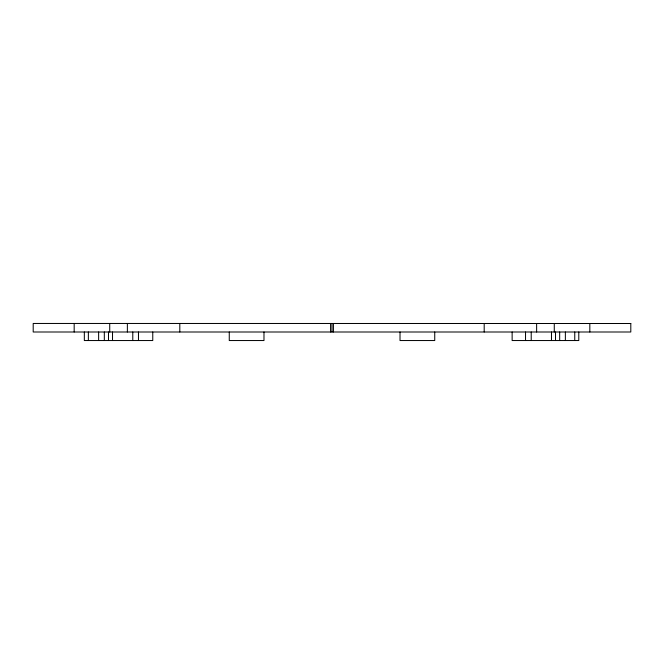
<?xml version="1.0" encoding="UTF-8"?>
<svg xmlns="http://www.w3.org/2000/svg" width="664" height="664" viewBox="0 0 664 664"><rect width="100%" height="100%" fill="white"/><g stroke="black" fill="none" stroke-linecap="round" stroke-linejoin="round"><path stroke-width="1" d="M629.688 323.509L630.8 323.509L630.8 332L33.2 332L33.2 323.459L630.8 323.509M589.823 323.459L589.823 332M578.784 332L578.784 340.541L512.135 340.541L512.135 332M574.758 332L574.758 340.541M565.371 332L565.371 340.524M559.677 332L559.677 340.524M555.511 332L555.511 340.541M554.274 323.459L554.274 332M551.485 332L551.485 340.541M536.628 323.459L536.628 332M531.217 332L531.217 340.541M525.531 332L525.531 340.541M484.197 323.459L484.197 332M434.737 332L434.737 340.541L400.018 340.541L400.018 332M333.419 323.459L333.419 332M332 323.459L332 332M330.581 323.459L330.581 332M263.981 332L263.981 340.541L229.263 340.541L229.263 332M179.803 323.459L179.803 332M152.762 332L152.762 340.541L84.336 340.541L84.336 332M138.469 332L138.469 340.541M132.783 332L132.783 340.541M127.372 323.459L127.372 332M112.515 332L112.515 340.541M109.726 323.459L109.726 332M108.489 332L108.489 340.541M104.323 332L104.323 340.541M98.629 332L98.629 340.541M88.362 332L88.362 340.541M74.177 323.459L74.177 332"/></g></svg>
